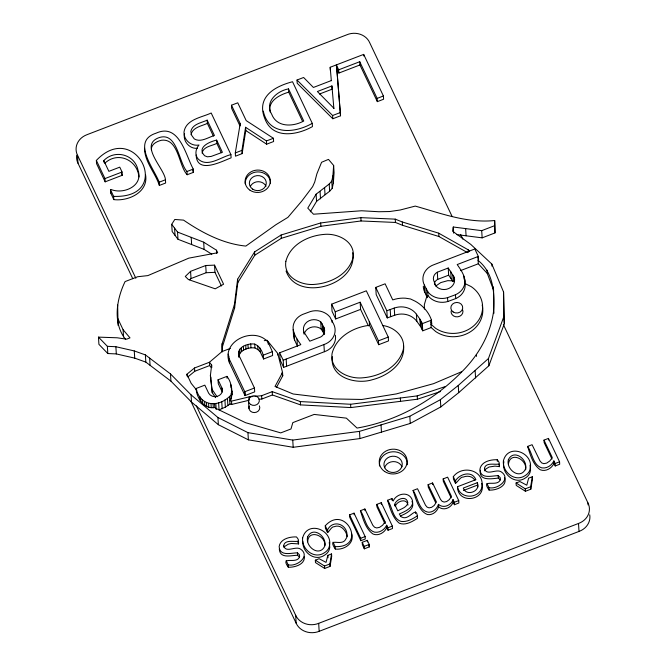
<?xml version="1.0" encoding="UTF-8"?>
<svg xmlns="http://www.w3.org/2000/svg" width="666" height="666" viewBox="0 0 666 666"><rect width="100%" height="100%" fill="white"/><g stroke="black" fill="none" stroke-linecap="round" stroke-linejoin="round"><path stroke-width="1" d="M302.78 541.316C302.139 552.231 314.777 561.979 324.583 555.161A11.464 10.173 -3.5 0 0 329.204 549.783L329.787 547.452L329.262 542.266M125.433 339.169C112.529 322.827 116.567 299.084 125.091 281.576L137.679 276.731L147.877 275.599L188.844 258.133L217.674 252.739L216.475 250.208L203.679 242.183L177.539 232.068L171.72 224.325L174.783 219.464L183.55 220.121C202.198 232.834 223.068 243.831 245.854 246.07L275.932 224.692L287.903 217.374L301.673 201.174L312.645 186.647L314.718 182.043L316.883 173.834L321.586 162.271L328.48 159.382L333.633 165.451L334.074 172.652L333.35 182.975L332.226 188.303L329.653 191.234L316.558 201.39L310.298 211.838M118.049 325.349L117.657 305.02M144.547 148.277C144.605 161.913 155.336 172.91 159.365 185.439L165.634 183.025L165.443 179.787C164.86 168.948 138.986 145.629 158.341 137.895C177.381 130.553 178.713 162.887 187.004 171.495L187.196 174.733L193.473 172.328L193.273 169.081C185.689 155.469 179.37 122.519 156.102 133.175C130.936 141.167 154.362 168.939 159.166 182.193L159.365 185.439M332.309 356.651C329.562 377.739 356.318 384.84 372.51 379.678C387.828 375.766 405.319 363.553 403.571 345.845M186.963 375.924L186.863 374.267L194.514 367.99L209.457 362.246L221.994 351.581L222.136 343.706L234.39 304.753L237.629 279.196L254.595 251.906L281.11 235.006L320.687 222.968L360.864 217.649L395.254 219.139L402.314 221.986L438.719 233.192L468.24 249.833L469.522 251.215M222.253 351.948L222.136 343.706M456.818 234.607L482.151 237.854L494.996 232.917L494.672 220.529C467.224 223.393 441.192 213.386 415.259 206.094L400.124 210.015L389.635 211.538L378.862 211.738L361.588 210.764L313.47 214.219L307.775 208.117L316.117 194.189L329.212 184.024L331.785 181.102L332.908 175.774L333.633 165.451M494.996 232.917L494.672 220.529M307.692 541.816C308.067 529.22 325.324 534.865 324.95 545.329M508.474 463.802C510.514 450.89 527.464 459.557 525.665 469.821M196.12 154.978C196.853 174.692 221.695 161.405 231.119 157.85L230.919 154.612L211.189 113.012C201.815 117.466 185.797 119.272 183.999 132.093C183.591 139.96 191.242 146.553 199.001 145.013C195.704 148.668 194.472 154.895 198.16 159.007C207.526 167.999 221.045 156.868 230.919 154.612M215.601 397.644L212.238 392.682L210.389 375.616L211.646 365.001L209.457 362.246L209.657 365.559L211.305 367.624M210.589 378.929L210.814 376.998M263.586 358.991C263.553 353.038 260.439 346.52 254.728 344.089C248.21 342.998 236.813 346.894 238.886 355.194L254.454 388.012L254.687 391.866L245.005 395.596L229.437 362.77C220.604 341.084 254.454 325.766 268.098 342.257L272.377 351.665L272.619 355.519L263.586 358.991L260.24 351.923L257.967 349.675L254.961 347.943C248.776 347.136 239.627 349.775 238.711 356.926M222.336 347.019L234.59 308.067L237.837 282.509L237.629 279.196M228.505 357.983L228.746 356.044M480.294 470.213C478.754 481.31 491.525 478.754 498.335 478.088L500.274 479.936M231.485 105.211L240.218 123.626L235.289 152.93L235.489 156.177L242.133 153.621L241.941 150.374L245.579 127.273L266.442 140.951L266.641 144.197L273.609 141.517L273.41 138.278L246.212 120.629L237.754 102.805L231.485 105.211L231.685 108.458L239.976 125.941M242.133 153.621L245.779 130.519L245.579 127.273M202.114 153.147C203.172 146.478 211.988 145.962 216.833 143.365L216.633 140.118C209.873 141.575 196.245 147.352 204.662 155.769L207.326 156.81L211.155 156.427L222.411 152.298L216.633 140.118M330.045 566.383L329.895 563.952L331.543 553.929L327.863 555.344L326.04 562.387L319.106 558.716L315.326 560.164L315.476 562.595L324.658 568.456L330.045 566.383L331.693 556.36L331.543 553.929M530.81 489.202L530.66 486.771L532.309 476.748L528.629 478.163L526.798 485.206L519.863 481.535L516.083 482.983L516.233 485.414L525.416 491.275L530.81 489.202L532.459 479.179L532.309 476.748M494.555 225.707L481.709 230.652L453.288 227.006L452.547 231.185L470.812 244.43L491.833 264.061L503.563 292.016L504.304 323.751L488.877 365.751L458.699 392.665L440.817 406.909L410.264 423.443L359.931 438.569L293.19 447.286L248.376 439.835L218.365 424.708L191.517 402.064L170.921 381.135L145.829 362.104L134.715 358.133L116.317 353.929L107.809 353.538L98.918 344.339L98.476 337.129L117.133 337.787L126.623 339.169L130.003 337.87L123.11 329.753L117.607 318.14M184.549 133.491C182.626 141.034 189.619 149.251 197.436 148.268M253.022 396.52L249.184 396.878L231.518 401.115L229.77 400.765L230.96 399.192C231.726 391.275 232.476 383.25 226.931 376.373L218.04 379.786L218.273 383.641L222.236 391.999L222.003 388.145L218.04 379.786M230.96 399.192L232.034 394.638L231.651 387.978M503.921 461.754C500.99 473.235 514.76 485.447 525.349 477.98A11.464 10.173 -3.5 0 0 529.97 472.602L530.552 470.271L530.019 465.084M427.364 297.694L424.8 292.257L424.367 285.081A16.975 15.06 -3.5 0 1 434.107 264.635L474.816 248.984L478.346 256.427L478.579 260.281L478.105 260.464C493.456 272.594 494.896 293.248 493.573 311.322C490.642 333 479.995 352.489 465.176 368.356C436.488 398.842 398.493 420.962 357.051 428.063L346.37 418.14L314.161 414.427L292.832 422.619L290.975 428.971L280.744 432.9L245.563 422.694L215.667 408.275L214.793 407.492L214.56 403.638M488.877 365.751L488.436 358.549L503.871 316.55L503.563 292.016M191 134.682C192.699 127.206 201.482 126.165 207.359 123.393L207.159 120.146C201.282 122.927 192.507 123.959 190.801 131.435L191.683 135.348L194.281 138.919C200.824 142.782 208.133 137.296 214.444 135.514L207.159 120.146M438.453 504.353C437.079 508.574 433.541 512.096 428.912 512.246C418.623 511.305 417.973 497.127 413.053 490.467L417.515 488.744L425.499 505.211L427.106 507.134L429.046 507.85L431.61 507.334L434.215 505.452L436.463 502.047L428.113 484.673L432.575 482.958L440.551 499.425L442.166 501.348L444.105 502.064L446.67 501.548L449.334 499.583L451.456 496.361L443.165 478.887L447.627 477.172L458.732 500.574L458.882 503.005L454.412 504.72L453.18 502.122L453.03 499.691C451.157 505.486 443.206 508.774 438.453 504.353L438.603 506.784C437.162 511.555 432.6 515.334 427.464 514.568C418.714 511.23 415.709 498.21 413.053 490.467M283.816 547.211L283.716 545.587C285.256 536.546 304.595 546.303 296.478 536.938C289.86 536.63 280.328 538.819 279.146 546.536C279.728 556.668 290.934 552.888 297.419 552.838L299.359 554.686L299.667 556.277C297.552 565.401 279.379 554.661 288.311 567.241C294.73 567.507 305.236 564.477 304.37 556.41M499.333 464.177L499.483 466.616L494.955 466.125L489.06 467.008L485.339 469.347L484.632 470.837L484.482 468.406C486.022 459.365 505.352 469.13 497.236 459.756C490.617 459.448 481.093 461.638 479.903 469.355C480.486 479.487 491.691 475.707 498.185 475.657L500.124 477.505L500.432 479.095C498.318 488.22 480.144 477.48 489.069 490.059C495.804 490.692 507.908 486.213 504.587 477.655M264.277 340.667L267.083 340.268L277.739 353.446L282.542 372.477L275 386.471L293.148 393.997L334.44 398.951L361.879 399.467L396.328 393.914L433.591 383.658L461.355 371.836M276.615 387.162L282.742 375.782L282.542 372.477M237.837 282.509L254.795 255.22L281.31 238.32L320.887 226.282L361.072 220.962L395.454 222.452L402.522 225.299L438.919 236.505L467.549 252.639M453.18 502.122C451.307 507.917 443.356 511.205 438.603 506.784M427.68 291.6L427.913 295.454L426.315 297.96L424.367 304.537L424.384 309.124M394.697 504.337C396.362 498.876 406.601 495.079 407.833 502.672C407.151 507.484 401.323 508.682 397.777 510.83L394.697 504.337L394.796 505.952M395.413 505.96C397.286 500.815 406.984 497.985 407.975 505.103M474.883 480.402C472.785 476.198 467.307 475.349 463.278 477.064C459.923 476.157 455.045 487.137 455.353 480.969C459.465 473.876 472.119 470.129 475.882 479.662L457.5 486.729C457.642 504.903 486.804 500.707 481.768 483.416M386.663 525.208C384.498 529.72 379.737 532.991 374.625 532.167C365.617 529.462 365.201 517.291 360.406 510.705L364.868 508.99L372.793 525.249L374.533 527.222L376.673 527.947L379.537 527.355L382.592 525.249L385.081 521.878L376.79 504.403L381.26 502.688L392.357 526.09L392.507 528.521L388.037 530.236L386.804 527.639L386.663 525.208L387.895 527.805L388.037 530.236M386.804 527.639C384.532 532.658 378.471 536.238 373.093 534.065C365.667 529.087 362.945 518.606 360.406 510.705M553.862 460.93C551.698 465.442 546.944 468.706 541.833 467.882C532.825 465.184 532.409 453.005 527.614 446.42L532.076 444.705L540.001 460.972L541.733 462.945L543.872 463.669L546.736 463.078L549.8 460.972L552.28 457.6L543.997 440.126L548.459 438.411L559.565 461.813L559.706 464.244L555.244 465.959L554.012 463.361L553.862 460.93L555.094 463.528L555.244 465.959M554.012 463.361C551.739 468.381 545.679 471.953 540.301 469.788C532.875 464.81 530.153 454.32 527.614 446.42M347.161 536.521C346.253 530.569 340.609 523.926 334.074 526.739C330.844 526.132 327.048 536.613 327.364 530.194C333.175 518.19 349.259 524.933 346.761 537.487L345.138 540.168C340.692 546.303 327.114 536.738 335.298 549.034C343.881 550.324 354.82 543.406 351.665 533.749M222.003 388.145A7.243 6.427 -3.5 0 1 220.771 394.205L219.48 395.329A7.243 6.427 -3.5 0 1 208.683 393.265L204.828 385.148L196.112 388.494C200.433 407.409 219.397 407.417 230.727 395.329M190.576 271.337L185.281 276.465L188.395 279.529L215.21 288.828L223.585 284.215L214.535 265.143L205.719 265.509L190.576 271.337L191.009 278.538L189.685 279.82M327.514 532.625L325.416 528.205L325.266 525.774C345.612 503.404 367.724 547.952 335.148 546.603L333.05 542.174M103.771 160.589L108.874 171.345L119.763 167.158L122.069 172.011L122.269 175.258L105.17 181.835L96.562 163.669L96.362 160.431C135.747 118.806 174.567 198.593 113.628 196.362L110.464 189.693L111.006 189.485C123.543 194.672 143.581 185.939 138.012 170.205C134.89 154.362 114.86 149.142 103.771 160.589L103.871 162.204M98.476 337.129L107.376 346.328L115.876 346.72L134.274 350.932L145.388 354.903L170.488 373.926L191.075 394.863L217.924 417.507L247.935 432.634L292.749 440.076L359.49 431.368L409.823 416.242L440.376 399.7L458.258 385.464L488.436 358.549M455.502 483.399L453.463 479.104L453.313 476.673C462.271 464.685 483.949 469.855 482.076 486.188C480.219 498.942 459.998 499.825 457.5 486.729M187.829 376.956L194.722 371.295L209.657 365.559M284.582 546.528L288.295 544.189L291.3 543.448L298.485 543.881L298.576 541.358M218.623 402.747L219.056 409.915L225.349 407.117L229.97 404.079L231.718 404.429L248.41 400.424M435.631 286.139L440.759 282.592L447.743 280.661L454.27 280.919L454.453 281.701M104.762 163.287C117.716 150.982 137.429 159.832 138.944 176.948M417.341 515.892C412.52 518.972 406.876 522.294 400.94 521.403C392.324 518.489 392.424 506.585 387.529 500.274L391.966 498.568L393.148 501.065C396.203 493.756 407.883 490.967 411.854 498.951C415.676 507.051 404.995 511.555 399.267 513.969L401.157 516.774L403.113 517.574C410.239 519.605 417.058 504.012 417.482 518.323C412.246 521.586 405.619 525.724 399.3 523.218C392.54 517.898 389.985 507.958 387.529 500.274M400.324 515.967C405.944 513.702 415.709 509.057 412.004 501.381M336.513 64.835L340.542 115.784L332.817 118.756L297.194 83.267L297.003 80.028L303.613 77.481L313.403 87.462L331.418 80.536M330.378 70.513L330.178 67.274L363.678 54.396L383.408 95.987L383.608 99.234L377.339 101.64L359.94 64.96L359.74 61.722L338.686 69.813L338.886 73.06L359.94 64.96M288.52 88.903C276.981 90.926 264.252 102.015 271.77 114.369C276.865 127.606 293.231 126.856 303.738 121.004L288.52 88.903L288.719 92.149L302.63 121.495M288.719 92.149C279.887 94.78 267.64 100.708 270.138 111.963M333.882 108.516L331.918 85.922L317.382 91.517L333.966 108.325M319.522 94.014L332.118 89.169L331.918 85.922M105.17 181.835L104.97 178.588L122.069 172.011M145.571 174.842C148.66 192.133 128.43 201.448 113.828 199.609L110.664 192.932L111.197 192.724M159.166 182.193L165.443 179.787M187.004 171.495L193.273 169.081M235.289 152.93L241.941 150.374M266.442 140.951L273.41 138.278M312.262 123.343L312.462 126.582C297.777 134.915 273.634 139.544 265.401 120.03C255.453 97.794 273.568 86.705 292.532 81.743L312.262 123.343C295.013 133.208 268.673 135.956 263.286 111.122M297.003 80.028L332.617 115.509L340.343 112.546M377.339 101.64L377.139 98.401L383.408 95.987M191.009 278.538L206.16 272.719L214.976 272.344L221.437 285.972M335.681 318.956L335.239 311.78L360.14 302.214L360.581 309.382L335.681 318.956L332.059 311.322L331.626 304.154L366.333 290.809L388.261 337.063L388.503 340.917L378.696 344.688L369.505 325.324L369.272 321.47M482.184 305.011A29.254 25.949 -3.5 0 1 469.222 332.5A29.254 25.949 -3.5 0 1 435.855 331.651L431.168 327.58L422.735 330.819L420.629 326.631L416.841 321.362A18.39 16.309 -3.5 0 0 394.688 315.234L387.271 317.923L376.19 294.572L375.757 287.404L385.115 283.808L392.74 299.9A28.805 25.549 -3.5 0 1 405.519 298.193L410.547 298.984L415.343 301.273A39.028 34.615 -3.5 0 1 423.593 307.534L425.316 309.399A39.028 34.615 -3.5 0 1 431.476 320.121L431.71 323.976L430.96 324.267L435.656 328.338A29.254 25.949 -3.5 0 0 476.64 322.885A29.254 25.949 -3.5 0 0 471.095 286.571L465.084 283.599L464.851 279.745M221.994 351.581L230.394 348.36M437.312 272.203L448.226 268.007L454.037 277.064L454.587 279.429A10.473 9.291 -3.5 0 1 448.859 288.495A10.473 9.291 -3.5 0 1 437.312 287.387L435.731 285.398L433.733 280.627A8.2 7.268 -3.5 0 1 437.312 272.203L437.745 279.37A8.2 7.268 -3.5 0 0 434.332 283.058M478.346 256.427L457.201 264.552C460.672 269.588 464.718 275.058 464.96 281.418A16.575 14.702 -3.5 0 1 455.469 294.738L447.552 297.669A17.374 15.41 -3.5 0 1 428.08 292.166L424.367 285.081M437.745 279.37L448.659 275.175L448.226 268.007M460.456 270.637L478.305 263.778L487.287 273.451L493.573 290.143L493.772 313.611M263.353 355.136L272.377 351.665M279.678 352.772L300.824 344.647C297.344 339.61 293.298 334.132 293.065 327.78A16.575 14.702 -3.5 0 1 302.555 314.46L310.473 311.53A17.374 15.41 -3.5 0 1 329.936 317.024L333.658 324.109A16.975 15.06 -3.5 0 1 323.917 344.563L324.359 351.731L283.641 367.382L280.111 359.94L279.678 352.772L283.2 360.214L283.641 367.382M280.111 359.94L280.594 359.757M283.2 360.214L323.917 344.563M245.005 395.596L244.772 391.733L254.454 388.012M422.735 330.819L422.302 323.651L431.476 320.121M378.696 344.688L378.455 340.834L388.261 337.063M254.936 396.337L261.655 395.704L272.211 391.641L300.308 401.573L350.599 404.262L417.224 395.895L445.104 386.63M258.974 399.284L261.855 399.017L272.411 394.955L300.516 404.886L350.807 407.575L417.432 399.209L440.501 391.541M349.575 514.868L354.046 513.153L365.143 536.555L365.293 538.985L360.822 540.7L349.725 517.299L349.575 514.868L360.681 538.27L360.822 540.7M477.306 482.683L463.278 488.078C466.292 496.978 481.11 491.242 477.306 482.683L477.838 487.021M463.428 490.509L477.455 485.114M360.681 538.27L365.143 536.555M387.895 527.805L392.357 526.09M454.412 504.72L454.262 502.289L458.732 500.574M555.094 463.528L559.565 461.813M362.229 542.307L367.307 540.351L369.247 544.438L369.397 546.869L364.31 548.826L362.371 544.738L362.229 542.307L364.16 546.395L364.31 548.826M364.16 546.395L369.247 544.438M315.326 560.164L324.509 566.025L329.895 563.952M516.083 482.983L525.266 488.844L530.66 486.771M196.387 405.91L295.671 615.267A17.283 15.326 -3.5 0 0 318.681 623.343L578.513 523.451A17.166 15.226 -3.5 0 0 587.945 502.905L503.354 324.533M191.092 401.681L296.162 623.243A17.283 15.326 -3.5 0 0 319.164 631.318L579.004 531.426A17.166 15.226 -3.5 0 0 589.735 514.801M387.271 317.923L386.829 310.756L394.247 308.067A18.39 16.309 -3.5 0 1 416.4 314.185L420.188 319.464L422.302 323.651M427.913 295.454L428.313 296.029A17.374 15.41 -3.5 0 0 447.785 301.523L455.702 298.593A16.575 14.702 -3.5 0 0 465.193 285.273L465.084 283.599M196.112 388.494C196.387 397.752 204.187 409.715 214.793 407.492M369.505 325.324C353.488 327.098 336.322 336.838 332.101 353.346C329.304 370.246 348.543 379.412 362.92 377.788C379.92 376.448 398.801 366.949 403.338 349.309C405.677 336.721 394.081 326.848 382.475 325.483M486.921 483.416L488.919 487.629C497.56 489.918 511.846 478.904 501.19 471.828C496.212 468.498 486.147 476.44 484.482 468.406M286.164 560.597L288.162 564.81C296.795 567.099 311.089 556.085 300.433 549.009C295.454 545.679 285.389 553.613 283.716 545.587M299.509 557.117L297.569 555.269C291.075 555.319 279.878 559.099 279.295 548.967M171.72 224.325L172.161 231.527L177.98 239.277L204.121 249.392L211.796 254.204M245.779 130.519L266.641 144.197M196.736 390.209L191.175 383.358L186.863 374.267M304.112 334.182L303.43 329.762A10.473 9.291 -3.5 0 1 309.157 320.704A10.473 9.291 -3.5 0 1 320.712 321.811L323.892 327.331L324.6 333.683M320.712 321.811L321.145 328.979L323.917 333.491L323.485 326.323M448.659 275.175L452.822 281.343M210.389 375.616L212.038 389.369L217.074 396.803M303.987 332.134L309.798 341.192L320.712 336.996A8.2 7.268 -3.5 0 0 324.284 328.563M452.156 216.567L369.788 42.89A16.841 14.943 -3.5 0 0 346.778 34.815L86.946 134.707A17.333 15.376 -3.5 0 0 77.514 155.253L77.997 163.228L132.767 278.696M460.614 234.407L462.837 239.102M551.997 459.107L544.147 442.557L543.997 440.126M359.74 61.722L377.139 98.401M338.686 69.813L336.355 64.893L336.505 67.333M336.555 68.14L338.886 73.06M375.757 287.404L386.829 310.756M453.313 476.673L455.353 480.969M360.14 302.214L378.455 340.834M453.03 499.691L454.262 502.289M451.165 497.877L443.315 481.318L443.165 478.887M360.581 309.382L368.406 325.882M435.564 502.505L428.263 487.104L428.113 484.673M331.626 304.154L335.239 311.78M207.359 123.393L213.361 136.039M216.833 143.365L221.279 152.73M384.79 523.393L376.939 506.834L376.79 504.403M293.648 333.117A16.575 14.702 -3.5 0 0 293.506 334.948L293.989 338.578L297.427 346.262L296.986 339.094M192.591 170.471L193.473 172.328M368.623 545.238L369.397 546.869M187.196 174.733C178.655 166.125 178.788 138.162 161.53 140.243C156.91 141.275 150.741 144.372 151.415 149.983M325.266 525.774L327.364 530.194M228.272 354.129L229.204 358.916L244.772 391.733M297.885 542.024L298.726 543.789M121.503 173.635L122.269 175.258M96.362 160.431L104.97 178.588M77.514 155.253L135.839 278.238M352.664 252.739C358.416 285.015 297.111 302.988 286.055 270.995M281.984 372.785L282.742 375.782M231.51 390.209L231.893 391.833M330.178 67.274L331.335 80.719M336.713 68.082L340.542 115.784M587.945 502.905L588.07 504.903M578.513 523.451L579.004 531.426M548.459 438.411L548.559 440.026M525.266 488.844L525.416 491.275M503.871 316.55L504.304 323.751M493.373 286.83L493.573 290.143M491.833 264.061L491.958 266.125M493.573 311.322L493.681 312.978M499.1 464.269L499.25 466.7M487.079 270.146L487.287 273.451M497.236 459.756L497.335 461.38M498.185 475.657L498.335 478.088M481.709 230.652L482.151 237.854M477.872 256.61L478.305 263.778M488.919 487.629L489.069 490.059M476.398 354.712L476.506 356.368M468.24 249.833L468.398 252.314M475.141 370.779L475.582 377.98M465.642 228.588L466.083 235.797M463.852 276.049L464.036 279.121M453.288 227.006L453.671 233.175M455.469 294.738L455.702 298.593M454.037 277.064L454.27 280.919M452.805 274.908L453.18 281.06M458.258 385.464L458.699 392.665M450.707 271.245L451.148 278.413M447.552 297.669L447.785 301.523M455.619 480.869L455.76 483.3M438.719 233.192L438.919 236.505M434.54 282.875L434.657 284.807M440.376 399.7L440.817 406.909M430.727 320.413L431.168 327.58M426.015 288.769L426.456 295.937M432.575 482.958L432.675 484.582M421.628 322.153L422.069 329.32M420.188 319.464L420.629 326.631M420.055 319.264L420.496 326.432M416.4 314.185L416.841 321.362M417.224 395.895L417.432 399.209M402.314 221.986L402.522 225.299M409.823 416.242L410.264 423.443M415.442 511.888L415.534 513.511M395.254 219.139L395.454 222.452M400.341 398.018L400.549 401.332M394.247 308.067L394.688 315.234M390.201 309.474L390.634 316.641M391.966 498.568L392.066 500.191M363.678 54.396L363.778 56.011M381.027 424.891L381.468 432.101M385.081 521.878L385.181 523.501M381.26 502.688L381.36 504.312M360.864 217.649L361.072 220.962M367.307 540.351L367.407 541.974M364.868 508.99L364.968 510.606M359.49 431.368L359.931 438.569M350.599 404.262L350.807 407.575M332.617 115.509L332.817 118.756M354.046 513.153L354.137 514.768M332.908 175.774L333.35 182.975M331.785 181.102L332.226 188.303M329.212 184.024L329.653 191.234M324.583 187.504L325.025 194.705M332.001 320.429L332.126 322.477M320.071 191.608L320.512 198.809M320.687 222.968L320.887 226.282M316.117 194.189L316.558 201.39M323.892 327.331L324.334 334.499M322.286 323.801L322.727 330.969M335.148 546.603L335.298 549.034M327.63 530.094L327.772 532.525M327.863 555.344L328.013 557.775M324.509 566.025L324.658 568.456M318.681 623.343L319.164 631.318M300.308 401.573L300.516 404.886M294.172 333.15L294.605 340.318M293.173 329.454L293.606 336.621M281.11 235.006L281.31 238.32M292.749 440.076L293.19 447.286M298.335 541.45L298.485 543.881M286.172 359.074L286.605 366.242M297.419 552.838L297.569 555.269M295.671 615.267L296.162 623.243M277.739 353.446L277.839 355.103M288.162 564.81L288.311 567.241M272.211 391.641L272.411 394.955M268.098 342.257L268.215 344.189M254.595 251.906L254.795 255.22M260.006 348.068L260.24 351.923M261.655 395.704L261.855 399.017M257.734 345.82L257.967 349.675M254.728 344.089L254.961 347.943M240.218 123.626L240.318 125.241M250.716 343.831L250.949 347.685M247.935 344.513L248.177 348.376M249.184 396.878L249.392 400.191M245.737 345.363L245.97 349.217M248.526 401.307L248.967 408.474M243.365 346.27L243.606 350.133M247.935 432.634L248.376 439.835M244.872 391.7L245.105 395.554M241.408 347.685L241.65 351.54M239.785 349.175L240.018 353.03M238.761 351.232L238.994 355.086M238.886 355.194L239.011 357.126M238.47 353.072L238.595 354.995M234.39 304.753L234.59 308.067M231.793 390.784L232.034 394.638M230.894 384.723L231.069 387.62M229.204 358.916L229.437 362.77M231.16 393.498L231.393 397.352M231.518 401.115L231.718 404.429M229.537 396.911L229.97 404.079M226.931 376.373L227.048 378.296M227.456 398.459L227.889 405.627M216.475 250.208L216.666 253.296M224.908 399.95L225.349 407.117M214.535 265.143L214.976 272.344M221.736 401.548L222.169 408.716M217.924 417.507L218.365 424.708M215.817 403.43L216.192 409.573M205.719 265.509L206.16 272.719M211.646 365.001L211.805 367.482M203.679 242.183L204.121 249.392M213.078 403.879L213.311 407.734M212.038 389.369L212.238 392.682M210.989 403.796L211.23 407.65M208.6 403.529L208.833 407.392M206.477 402.664L206.71 406.518M204.595 401.623L204.837 405.477M202.464 399.442L202.705 403.296M191.2 237.354L191.642 244.564M200.591 397.519L200.824 401.382M199.966 396.62L200.2 400.474M194.514 367.99L194.722 371.295M191.075 394.863L191.517 402.064M177.539 232.068L177.98 239.277M174.584 228.13L175.025 235.339M170.488 373.926L170.921 381.135M149.634 358.117L150.075 365.326M145.388 354.903L145.829 362.104M134.274 350.932L134.715 358.133M123.11 329.753L123.551 336.954M113.628 196.362L113.828 199.609M110.464 189.693L110.664 192.932M115.876 346.72L116.317 353.929M107.376 346.328L107.809 353.538M77.997 163.228A17.333 15.376 -3.5 0 1 76.682 155.22M250.349 186.472A8.475 7.517 -3.5 0 1 258.158 181.701A8.475 7.517 -3.5 0 1 266.009 186.222M384.573 467.782A9.166 8.125 -3.5 0 1 392.982 461.605A9.166 8.125 -3.5 0 1 402.023 466.791M245.213 183.799A12.621 11.197 -3.5 0 1 257.775 171.903A12.621 11.197 -3.5 0 1 270.421 183.391M379.503 466.009A13.969 12.396 -3.5 0 1 392.84 451.781A13.969 12.396 -3.5 0 1 407.284 464.751M424.8 292.257A16.975 15.06 -3.5 0 1 423.318 286.263M335.398 335.214A16.975 15.06 -3.5 0 1 324.359 351.731M259.374 405.827A5.445 4.829 -3.5 0 1 254.379 412.587A5.445 4.829 -3.5 0 1 249.325 405.985M431.143 322.444A39.028 34.615 -3.5 0 1 431.71 323.976M462.504 309.474A5.952 5.286 -3.5 0 1 457.808 316.816A5.952 5.286 -3.5 0 1 451.107 310.997M304.237 333.716A10.473 9.291 -3.5 0 1 321.145 328.979M302.63 538.045C301.448 549.217 314.31 559.765 324.434 552.73A11.464 10.173 -3.5 0 0 329.062 547.352C334.632 530.444 307.301 519.355 302.63 538.045M503.396 460.872C502.206 472.036 515.068 482.584 525.199 475.549A11.464 10.173 -3.5 0 0 529.82 470.171C535.389 453.263 508.066 442.174 503.396 460.872M285.872 261.288C283.233 277.239 301.382 285.88 314.951 284.349C330.985 283.092 348.793 274.126 353.08 257.484C355.719 241.533 337.57 232.892 324.001 234.424C307.967 235.689 290.16 244.647 285.872 261.288M307.617 536.879C304.995 546.595 319.297 557.467 324.708 546.237C327.347 536.555 312.953 525.657 307.617 536.879M508.374 459.707C505.76 469.413 520.054 480.286 525.474 469.055C528.113 459.373 513.719 448.476 508.374 459.707M250.058 190.26A12.621 11.197 -3.5 0 0 270.221 182.509A12.621 11.197 -3.5 0 0 252.83 170.987A12.621 11.197 -3.5 0 0 250.058 190.26M384.723 471.545A13.969 12.396 -3.5 0 0 407.043 462.962A13.969 12.396 -3.5 0 0 387.795 450.199A13.969 12.396 -3.5 0 0 384.723 471.545M252.68 189.152A8.475 7.517 -3.5 0 0 266.225 183.949A8.475 7.517 -3.5 0 0 254.545 176.207A8.475 7.517 -3.5 0 0 252.68 189.152M387.254 470.679A9.166 8.125 -3.5 0 0 402.139 465.592A9.166 8.125 -3.5 0 0 389.926 456.759A9.166 8.125 -3.5 0 0 387.254 470.679M250.624 404.47A5.445 4.829 -3.5 0 0 259.315 401.132A5.445 4.829 -3.5 0 0 251.823 396.162A5.445 4.829 -3.5 0 0 250.624 404.47M453.171 311.988A5.952 5.286 -3.5 0 0 462.687 308.325A5.952 5.286 -3.5 0 0 454.478 302.888A5.952 5.286 -3.5 0 0 453.171 311.988"/></g></svg>
